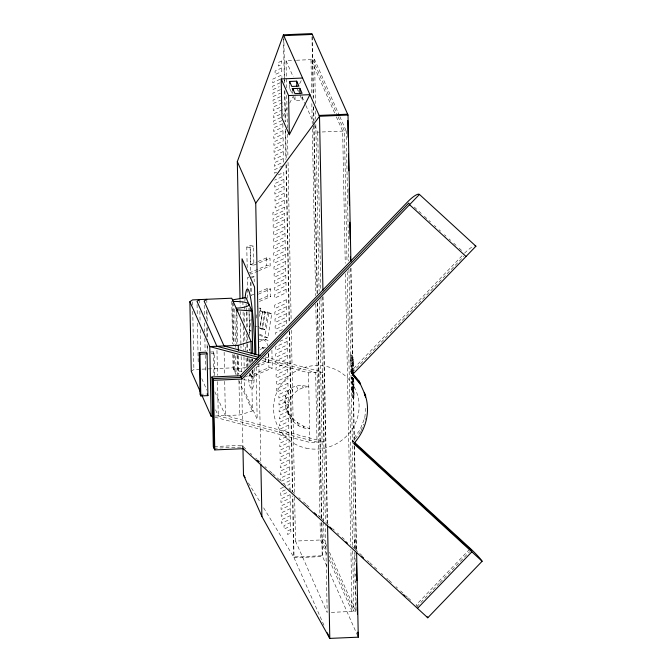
<?xml version="1.0" encoding="UTF-8"?>
<svg xmlns="http://www.w3.org/2000/svg" width="672" height="672" viewBox="0 0 672 672"><rect width="100%" height="100%" fill="white"/><g stroke="black" fill="none" stroke-linecap="round" stroke-linejoin="round"><path stroke-width="0.5" stroke-dasharray="3.36 2.52" d="M249.06 358.63L249.102 364.619M252.479 360.965L252.496 359.041M252.353 361.166L252.395 359.276M350.675 268.338L352.716 372.128L352.783 369.642L352.649 368.827L351.582 368.878L351.481 373.397L351.347 365.492L352.405 365.45L353.312 370.927M351.624 373.901L351.582 368.878M351.834 373.288L351.893 370.768L352.96 370.717L353.111 371.624L351.204 371.717M352.262 371.666L352.405 365.45M352.54 373.355L352.649 368.827M288.666 413.927C284.684 400.999 295.495 387.072 308.792 386.744C272.051 377.32 282.45 429.517 309.616 428.518C298.847 425.368 289.229 417.455 285.466 406.703M360.738 431.5L353.01 441.932L352.271 440.269L359.999 429.836L364.753 417.875L366.089 406.165M251.11 331.279L249.278 330.448L251.135 319.175M256.208 318.1L257.032 313.085M259.535 312.841L259.871 310.808L262.861 311.161L265.474 312.362L262.802 328.6L264.793 329.49L267.658 312.043L264.676 311.69L261.803 329.137L264.793 329.49M259.526 316.445L260.845 308.414L257.216 306.642M261.803 329.137L259.812 328.247L262.483 312.01L259.871 310.808M262.861 311.161L260.19 327.398L257.872 326.483M267.658 312.043L271.748 313.925L267.8 337.907L264.81 337.554L268.758 313.572L264.676 311.69M361.108 430.584L363.661 424.141M351.985 366.601L352.128 355.043L350.902 355.093C349.062 368.264 356.496 371.767 352.128 355.043M282.929 116.248L287.238 107.864M289.64 103.202L292.992 96.676M299.695 83.63L301.619 79.901M351.162 357.941C350.566 364.384 353.38 366.996 351.162 357.941L353.371 357.84M351.893 364.165C354.799 364.434 352.909 359.302 352.38 357.882M351.658 373.019L350.918 371.356L463.84 253.915M352.38 372.263L368.306 355.698M369.029 354.95L389.298 333.866M390.02 333.119L463.848 256.326M469.652 549.276L416.027 605.052A15.817 1.562 43.9 0 1 417.354 606.304M416.758 606.715L439.228 583.346M439.95 582.599L469.661 551.695M191.251 371.322L193.897 369.508L200.004 369.247M259.484 341.712C262.433 339.57 267.254 338.486 269.623 342.023M260.03 349.373L265.566 347.609L262.13 347.206L259.3 347.693M280.098 79.254L272.689 82.698L272.622 79.22L281.879 74.911L281.929 77.524M280.165 82.74L272.756 86.184L272.824 89.662L279.308 86.646M280.3 89.695L272.891 93.139L272.966 96.625L280.367 93.181M280.434 96.659L273.034 100.103L273.101 103.589L280.51 100.145M282.425 102.766L273.168 107.066L273.235 110.544L282.492 106.243M282.559 109.721L273.302 114.03L273.37 117.508L282.635 113.207M280.846 117.55L273.445 120.994L273.512 124.471L281.845 120.599M282.736 165.85L274.403 169.722L274.47 173.2L277.25 171.914M278.242 174.964L283.794 172.376L283.861 175.862L274.604 180.163M282.4 329.641L275.276 332.951L275.344 336.428M279.93 341.326L287.053 338.016L286.986 334.53M281.467 481.118L289.792 477.246L289.724 473.768L280.468 478.069L280.518 480.682M281.534 484.604L289.867 480.732L289.934 484.21L284.374 486.797M283.45 487.225L280.678 488.519L280.627 485.906M285.373 489.846L280.745 491.996L280.812 495.474L290.069 491.173M247.187 267.59L246.784 247.044L250.085 245.641L253.52 246.044L253.89 265.096L250.454 264.692L250.085 245.641M246.784 247.044L250.219 247.447L253.52 246.044M250.454 264.692L257.099 261.878M258.04 261.475L266.574 257.855L270.01 258.258L270.161 265.919L259.064 270.623M253.89 265.096L270.01 258.258M249.161 272.966L266.725 265.516L270.161 265.919M258.14 271.018L250.748 274.159L250.219 247.447M249.035 277.049L247.388 277.746L247.59 288.019M250.824 278.149L254.125 276.755L254.218 281.77M253.907 294.193L251.059 295.394L253.638 295.705M258.644 292.177L267.179 288.557L270.614 288.96L270.766 296.621L258.745 301.728M258.292 294.193L270.614 288.96M259.006 299.754L267.33 296.218L270.766 296.621M257.099 364.921L265.44 361.385L268.867 361.788L268.548 353.17M255.906 367.29L268.867 361.788M249.278 373.884L249.32 375.95L268.901 367.643L272.336 368.046L271.883 349.91M249.32 375.95L252.756 376.354L272.336 368.046M215.208 416.018L239.635 414.968L252.395 411.037L251.622 371.549M259.14 339.805L260.837 339.301L266.381 339.746M233.545 354.942L233.831 369.491L246.38 367.382M286.583 87.965L286.045 60.698L295.394 60.295M296.436 60.245L314.546 59.472L339.461 115.693M289.632 84.454L289.708 88.427L291.749 88.343M293.252 96.415L295.092 100.565L302.215 100.262L302.14 96.281M314.756 125.496L317.713 132.166L346.214 130.939L348.776 260.996M210.428 352.01L213.486 351.884L214.217 353.548L214.654 375.472M211.168 353.674L214.217 353.548M351.985 359.797L353.203 359.747M202.045 369.163L206.111 368.987M208.152 368.903L233.083 367.828L236.057 374.48L235.687 355.774M351.716 369.684L352.783 369.642M262.164 360.503L308.524 372.826L322.77 372.212L324.139 441.832L309.893 442.445L215.166 417.262M353.464 371.843L352.397 371.885L351.347 365.492M351.347 377.244L352.573 377.194L353.808 379.974L353.968 388.24L352.741 388.298C352.926 384.468 351.674 380.957 351.347 377.244C353.699 383.762 352.901 390.995 354.152 397.748L352.934 397.799C353.111 393.977 351.859 390.466 351.54 386.753L352.758 386.694L353.993 389.483L354.152 397.748M352.254 378.269L353.312 378.218M351.397 379.613L352.615 379.562L353.64 381.872L353.968 388.24M352.582 380.024L353.808 379.974M352.422 381.923L353.64 381.872M200.054 394.262L206.161 394.002M352.531 387.82L353.758 387.769M351.582 389.122L352.808 389.071M351.54 386.753L352.766 389.533L353.993 389.483M352.607 391.432L353.825 391.381M352.724 397.328L353.942 397.278M214.326 446.544L241.802 445.36L247.204 450.307M214.04 448.249L242.542 447.023M294.63 497.011L295.495 541.061L323.996 539.834L326.953 546.504M326.777 566.068L322.199 555.736L293.698 556.962L263.13 507.024M331.321 612.352L355.664 611.302L354.514 552.569M353.212 366.551L352.212 359.377M243.247 379.814L253.243 380.512L253.016 369.088M251.546 276.452L254.125 276.755M258.854 308.179L260.845 308.414M262.483 312.01L265.474 312.362M268.758 313.572L271.748 313.925M254.89 326.13L256.88 326.365M259.812 328.247L262.802 328.6M249.278 330.448L251.269 330.683M265.331 356.941L322.77 372.212M263.248 358.588L315.647 372.515L317.016 442.134L218.266 415.884L214.88 408.248M214.864 391.835L225.389 415.582L324.139 441.832M262.13 347.206L264.062 348.575M353.119 364.115L352.405 358.949M262.945 339.343L266.188 341.62L267.851 345.643M259.577 334.144L267.8 337.907M259.333 335.042L264.81 337.554M414.271 207.06L418.135 210.605M418.916 211.319L421.235 213.444M424.326 216.283L428.198 219.828M428.971 220.534L430.517 221.953M434.389 225.498L435.935 226.918M439.026 229.757L440.58 231.176M444.444 234.721L445.99 236.141M449.089 238.972L450.635 240.391M453.734 243.23L456.053 245.356M459.144 248.195L463.016 251.74M352.271 440.269L353.816 441.689M250.286 453.138L251.824 454.549M255.679 458.086L257.225 459.497M257.998 460.202L261.845 463.73M264.928 466.561L266.473 467.972M269.556 470.803L271.866 472.92M272.639 473.626L276.494 477.162M277.267 477.868L281.123 481.396M284.206 484.226L285.743 485.638M288.826 488.468L291.144 490.585M291.908 491.291L295.764 494.827M298.847 497.65L300.392 499.061M303.475 501.892L305.785 504.008M306.558 504.714L310.414 508.25M318.125 515.315L320.435 517.432M321.208 518.146L325.063 521.674M325.828 522.379L329.683 525.916M332.766 528.738L334.312 530.158M337.394 532.98L338.94 534.391M342.023 537.222L344.333 539.339M352.044 546.403L354.354 548.528M355.127 549.234L358.982 552.762M359.747 553.476L362.065 555.593M367.458 560.54L369.004 561.952M369.768 562.657L373.624 566.194M374.396 566.899L378.252 570.427M381.335 573.258L382.872 574.669M386.728 578.206L388.273 579.617M389.046 580.322L392.902 583.859M395.984 586.681L397.522 588.092M400.604 590.923L402.923 593.04M406.006 595.871L407.543 597.282M408.316 597.988L412.171 601.524M350.918 371.356L352.17 372.859M248.396 482.95L260.408 502.564M238.812 380.646L252.395 411.037M339.881 116.642L346.214 130.939M312.766 59.548L337.68 115.769M338.1 116.726L344.434 131.015L347.012 262.122M334.631 112.988L310.985 59.623L311.682 95.281M336.319 116.802L342.653 131.09L345.248 263.248M286.045 60.698L293.227 76.894M302.089 96.902L305.466 104.53M305.894 105.479L314.336 124.538M296.839 88.124L298.679 92.282M300.006 95.273L302.215 100.262M289.708 88.427L291.917 93.416L291.883 91.426M350.902 355.093L352.145 357.899M364.753 417.875L365.492 419.538M302.417 385.762L303.274 387.694M296.503 386.266L298.166 390.004M291.455 388.223L293.798 393.515M303.215 426.107L304.072 428.047M287.616 391.507L290.489 397.984M297.217 422.436L298.872 426.182M285.256 395.892L288.456 403.116M292.043 417.757L294.386 423.049M284.516 401.075L287.834 408.551M288.028 412.39L290.9 418.866M329.49 552.224L355.664 611.302M250.295 373.867L253.243 380.512M322.216 539.918L326.861 550.393M329.398 556.114L353.884 611.386L352.691 550.553M326.768 554.282L320.435 539.994L320.082 522.161M329.305 560.003L352.103 611.461L350.885 549.578M330.145 573.661L357.916 636.35M233.831 369.491L234.57 371.154A14.33 3.368 -1.1 0 1 244.348 371.574M295.495 541.061L327.172 612.528L325.458 525.479M323.946 625.22L293.698 556.962L292.505 496.146M241.802 445.36L243.281 448.686M201.76 378.647L206.842 390.104M351.893 370.768L352.052 371.675M351.028 268.12L353.044 370.868M353.195 378.202L354.404 440.068M354.53 446.359L356.572 550.158M352.842 378.42L354.06 440.286M354.161 445.528L356.227 550.368M352.573 377.194L352.615 379.562M352.766 389.533L352.934 397.799M348.936 269.388L354.43 548.377M347.197 271.564L352.607 546.353M345.458 273.731L350.801 545.378M323.064 296.596L327.516 523.068M322.711 296.814L327.172 523.286M317.713 132.166L320.83 290.539M320.972 297.881L325.374 521.279M314.546 59.472L315.412 103.522M315.554 110.863L315.722 119.255M315.823 124.496L319.108 291.262M319.292 300.703L323.627 520.96M323.644 522.01L323.996 539.834M312.329 36.532L313.572 99.439M313.69 106.747L314 121.456M314.059 125.622L317.386 294.487M317.57 302.837L321.804 518.935M321.905 523.018L322.568 556.567L294.067 557.794L292.849 495.928M311.984 36.742L313.186 97.558M313.37 106.991L313.639 120.624M313.74 125.866L317.041 293.622M317.226 303.055L321.451 517.994M321.535 522.186L322.199 555.736M311.85 103.673L312.236 123.606M312.346 128.848L315.622 295.613M315.79 304.004L319.981 516.919M308.524 372.826L309.893 442.445M298.99 90.124L299.023 92.114M295.008 96.592L295.092 100.565M292.799 91.602L292.841 93.593M286.726 95.306L287.364 127.823M287.49 134.114L287.944 157.189M288.044 162.431L291.161 320.804M291.346 330.246L294.613 495.961M283.811 36.7L284.718 82.832M284.886 91.224L285.482 121.632M285.667 131.065L286.23 159.373M286.331 164.615L289.447 322.938M289.607 331.321L292.765 491.736M283.508 39.018L284.29 78.859M284.315 79.909L284.374 83.051M284.516 90.392L285.138 121.842M285.281 129.184L285.877 159.592M285.986 164.833L289.078 322.106M289.262 331.54L292.421 491.954M290.002 487.696L290.035 489.434M268.624 353.64L268.901 367.643M266.574 257.855L266.725 265.516M267.179 288.557L267.33 296.218M265.364 357.941L265.44 361.385M258.888 363.502L260.845 463.042M256.15 367.248L257.174 419.32L244.65 391.07L244.406 378.571M250.908 282.265L251.11 292.538M252.638 370.171L252.756 376.354M250.807 282.366L251.042 294.395M252.118 359.108L252.16 361.192M252.336 370.541L252.504 378.848M251.378 359.083L251.437 362.2M249.018 308.398L249.547 335.42L249.001 308.406M249.858 351.002L249.816 348.928L249.841 351.002M247.607 289.052L247.817 299.326M246.96 311.732L247.304 329.398M247.447 336.672L247.573 342.905M247.59 343.938L247.733 351.212M247.859 357.454L248.027 365.761M246.103 303.836L246.162 306.953M246.179 307.994L246.246 311.111M246.263 312.144L246.574 327.734M246.691 333.967L246.876 343.316M246.901 344.358L247.044 351.632M247.162 357.865L247.346 367.214M242.886 301.493L242.97 305.659M243.096 311.909L243.272 321.283M243.382 326.491L243.684 342.115M243.709 343.157L243.852 350.448M243.97 356.698L244.222 369.197M240.038 299.947L240.164 306.23M240.265 311.472L240.332 314.614M240.492 322.997L240.929 344.996M240.946 346.046L240.988 348.146M241.156 356.521L241.483 373.288M241.626 380.621L242.945 447.678M238.468 355.74L238.837 374.447M238.963 380.68L239.635 414.968M236.989 315.042L237.56 344.131M237.787 355.564L238.148 374.27M236.25 312.337L236.863 344.551M237.09 354.942L237.493 376.765M234.772 309.011L235.528 347.458M233.218 302.576L234.041 344.14M234.242 354.53L234.57 371.154M232.529 302.988L233.344 344.551M231.773 301.325L232.613 343.93M232.823 354.32L233.083 367.828M224.137 352.195L224.591 375.06M224.708 381.293L225.389 415.582M216.972 350.423L217.468 375.362M217.585 381.595L218.266 415.884M213.486 351.884L213.956 375.9M206.783 299.284L206.884 304.475M207.026 311.749L207.211 321.098M207.329 327.34L207.572 339.805M207.698 346.038L207.824 352.271M206.422 310.229L206.59 318.545M206.766 327.894L206.951 337.243M207.094 344.518L207.22 350.759M204.212 305.248L204.397 314.597M204.557 322.913L204.742 332.262M204.868 338.495L205.111 350.96M205.195 355.118L205.498 370.709M199.651 299.586L199.735 303.744M199.878 311.018L200.08 321.409M200.248 329.717L200.676 351.54M197.064 304.508L197.249 313.866M197.434 323.215L198.232 363.737M192.57 301.972L192.629 305.088M192.755 311.321L193.897 369.508M464.562 253.159A15.817 3.696 -47.5 0 1 473.626 246.254M249.438 373.027A14.33 3.368 -1.1 0 1 244.457 377.051M254.755 367.97A50.148 4.788 87.5 0 1 247.859 375.446M246.868 367.475A50.148 4.788 87.5 0 1 245.935 357.47M245.423 350.44A50.148 4.788 87.5 0 1 245.129 345.45M244.877 340.435A50.148 4.788 87.5 0 1 244.549 331.372M244.381 322.19A50.148 4.788 87.5 0 1 244.465 310.145M244.49 309.179A50.148 4.788 87.5 0 1 244.591 306.373M244.86 301.224A50.148 4.788 87.5 0 1 245.011 299.141M355.211 548.898A5.729 0.546 87.5 0 1 354.69 539.927A5.729 0.546 87.5 0 1 355.597 540.868A5.729 0.546 87.5 0 1 355.648 549.352M355.32 561.565A5.729 0.546 87.5 0 1 355.026 552.527M356.135 595.846A5.729 0.546 87.5 0 1 355.58 588.084A5.729 0.546 87.5 0 1 356.227 585.774M356.168 610.436A5.729 0.546 87.5 0 1 356.118 601.952M356.16 582.624A5.729 0.546 87.5 0 1 355.706 581.062M355.312 575.568A5.729 0.546 87.5 0 1 355.303 574.174M281.602 60.992L278.267 62.546L278.334 66.024L281.669 64.47L281.602 60.992M281.744 67.956L275.058 71.056L275.134 74.542L281.812 71.434L281.744 67.956M282.836 123.648L273.58 127.949L273.647 131.435L282.904 127.126L282.836 123.648M282.971 130.612L273.714 134.912L273.781 138.398L283.038 134.089L282.971 130.612M283.114 137.575L273.857 141.876L273.924 145.354L283.181 141.053L283.114 137.575M283.248 144.53L273.991 148.84L274.058 152.317L283.315 148.016L283.248 144.53M283.382 151.494L274.126 155.795L274.193 159.281L283.45 154.972L283.382 151.494M283.525 158.458L274.26 162.758L274.336 166.244L283.592 161.935L283.525 158.458M283.928 179.34L274.672 183.649L274.747 187.127L284.004 182.826L283.928 179.34M284.071 186.304L274.814 190.604L274.882 194.09L284.138 189.781L284.071 186.304M284.206 193.267L274.949 197.568L275.016 201.054L284.273 196.745L284.206 193.267M284.34 200.231L275.083 204.532L275.15 208.009L284.416 203.708L284.34 200.231M284.483 207.186L272.908 212.57L272.966 215.687L284.542 210.311L284.483 207.186M284.6 213.427L273.034 218.803L273.092 221.92L284.668 216.544L284.6 213.427M284.726 219.66L273.151 225.044L273.218 228.522L284.794 223.146L284.726 219.66M284.861 226.624L273.294 232L273.361 235.486L284.928 230.101L284.861 226.624M285.004 233.587L273.428 238.963L273.496 242.449L285.071 237.065L285.004 233.587M285.138 240.551L273.563 245.927L273.63 249.404L285.205 244.028L285.138 240.551M285.272 247.506L273.706 252.89L273.773 256.368L285.34 250.992L285.272 247.506M285.407 254.47L273.84 259.854L273.907 263.332L285.482 257.947L285.407 254.47M285.55 261.433L273.974 266.809L274.042 270.295L285.617 264.911L285.55 261.433M285.684 268.397L274.109 273.773L274.184 277.259L285.751 271.874L285.684 268.397M285.818 275.352L274.252 280.736L274.319 284.214L285.894 278.838L285.818 275.352M285.961 282.316L274.386 287.7L274.453 291.178L286.028 285.802L285.961 282.316M286.096 289.279L274.52 294.664L274.596 298.141L286.163 292.757L286.096 289.279M286.306 299.72L274.73 305.105L274.798 308.582L286.373 303.206L286.306 299.72M286.44 306.684L274.865 312.06L274.932 315.546L286.507 310.162L286.44 306.684M286.574 313.648L275.008 319.024L275.075 322.51L286.642 317.125L286.574 313.648M286.709 320.611L275.142 325.987L275.209 329.465L286.784 324.089L286.709 320.611M287.12 341.494L275.554 346.87L275.621 350.356L287.196 344.971L287.12 341.494M287.263 348.457L275.688 353.833L275.755 357.319L287.33 351.935L287.263 348.457M287.398 355.421L275.822 360.797L275.898 364.274L287.465 358.898L287.398 355.421M287.532 362.376L275.965 367.76L276.032 371.238L287.599 365.862L287.532 362.376M287.675 369.34L276.1 374.724L276.167 378.202L287.742 372.826L287.675 369.34M287.809 376.303L276.234 381.679L276.301 385.165L287.876 379.781L287.809 376.303M287.944 383.267L276.377 388.643L276.444 392.129L288.011 386.744L287.944 383.267M288.086 390.222L278.821 394.531L278.897 398.009L288.154 393.708L288.086 390.222M288.221 397.186L278.964 401.495L279.031 404.972L288.288 400.672L288.221 397.186M288.355 404.149L279.098 408.45L279.166 411.936L288.422 407.627L288.355 404.149M288.49 411.113L279.233 415.414L279.308 418.9L288.565 414.59L288.49 411.113M288.632 418.076L279.376 422.377L279.443 425.855L288.7 421.554L288.632 418.076M288.767 425.032L279.51 429.341L279.577 432.818L288.834 428.518L288.767 425.032M288.901 431.995L279.644 436.304L279.712 439.782L288.977 435.481L288.901 431.995M289.044 438.959L279.787 443.26L279.854 446.746L289.111 442.436L289.044 438.959M289.178 445.922L279.922 450.223L279.989 453.709L289.246 449.4L289.178 445.922M289.313 452.886L280.056 457.187L280.123 460.664L289.38 456.364L289.313 452.886M289.456 459.841L280.199 464.15L280.266 467.628L289.523 463.327L289.456 459.841M289.59 466.805L280.333 471.114L280.4 474.592L289.657 470.291L289.59 466.805M290.136 494.651L280.879 498.96L280.946 502.438L290.203 498.137L290.136 494.651M290.27 501.614L281.014 505.915L281.089 509.401L290.346 505.1L290.27 501.614M290.413 508.578L281.156 512.879L281.224 516.365L290.48 512.056L290.413 508.578M290.548 515.542L281.291 519.842L281.358 523.32L290.615 519.019L290.548 515.542M290.682 522.497L284.004 525.605L284.08 529.091L290.758 525.983L290.682 522.497M290.825 529.46L287.482 531.014L287.549 534.492L290.892 532.946L290.825 529.46M250.102 363.468L250.001 358.277L250.093 363.476M306.062 448.148A42.983 41.58 -23.9 0 0 357.412 394.741A42.983 41.58 -23.9 0 0 285.524 379.084A42.983 41.58 -23.9 0 0 306.062 448.148"/><path stroke-width="1.01" d="M353.38 375.488L353.438 372.75M240.022 298.897L237.317 161.641L283.424 34.826L311.926 33.6L348.012 115.038L350.902 261.828M281.198 78.952L281.971 118.112L289.338 134.736L309.935 94.66L288.565 95.575L281.198 78.952L302.576 78.036M258.745 356.168L255.73 203.188L319.511 116.264L348.012 115.038M354.589 442.394L470.375 548.528A15.817 1.562 43.9 0 1 482.118 561.263L427.77 617.786L243.281 448.686L214.78 449.912L213.31 446.586L211.94 376.967L240.433 375.749L408.08 201.39A15.817 3.696 -47.5 0 1 419.437 194.435L475.919 246.204L352.388 374.682L360.52 384.434L359.041 381.108L352.792 373.607M211.94 376.967L213.41 380.293L241.912 379.067L419.437 194.435M417.497 608.378L471.845 551.846L471.114 550.183L353.783 442.646M200.558 392.322L191.251 371.322L189.882 301.703L192.528 299.897L231.714 298.208L251.026 341.418L251.278 353.884M199.651 299.586L197.005 301.392L216.896 346.273L258.208 357.252M206.783 299.284L204.128 301.09L224.02 345.962L260.291 355.606M189.882 301.703L209.765 346.576L238.266 345.349L251.026 341.418M283.794 35.65L312.295 34.432M289.573 81.472L296.696 81.161L298.906 86.15L291.782 86.453L289.573 81.472L289.615 83.454M292.74 88.62L299.872 88.318L302.081 93.299L294.949 93.61L292.74 88.62L292.782 90.611M319.141 115.433L347.642 114.206M199.231 352.498L206.363 352.187L207.094 353.85L207.917 395.623L200.794 395.926L200.054 394.262L199.231 352.498L199.97 354.152L200.794 395.926M199.97 354.152L207.094 353.85M356.614 552.25L358.285 637.174L329.792 638.4L261.895 516.474L243.482 474.919L242.97 448.728M251.866 310.892L245.977 297.604L232.462 299.872L233.201 301.535A14.33 3.368 -1.1 0 1 248.934 304.248A14.33 3.368 -1.1 0 1 236.158 308.179L236.88 309.842L251.866 310.892L252.706 353.497M257.132 359.167L209.765 346.576L211.134 416.195L213.15 416.732M466.032 256.486L409.55 204.708L408.82 203.053L241.172 377.404L212.671 378.63L214.04 448.249M482.118 561.263L353.749 443.596C366.156 430.223 371.448 409.777 364.258 392.65L364.703 395.539M257.191 460.454L258.728 461.866M314.236 512.736L316.546 514.861M329.65 526.873L331.96 528.99M345.836 541.708L347.382 543.119M362.032 556.55L363.569 557.962M403.654 594.703L405.199 596.114M352.279 373.766L359.78 382.771M243.482 474.919L245.12 477.599M359.041 381.108L365.728 395.968M283.424 34.826L319.511 116.264L322.938 290.312M237.317 161.641L255.73 203.188M358.285 637.174L357.84 632.15M240.433 375.749L241.912 379.067M327.314 632.822L329.792 638.4L327.558 525.168M207.178 393.96L207.917 395.623M201.827 395.186L211.134 416.195M364.997 394.313L365.442 397.202M353.086 372.96L353.128 375.06M347.768 120.498L348.096 137.273M348.432 154.048L348.76 170.822M349.112 188.647L349.44 205.422M349.768 222.205L350.095 238.98M350.448 256.805L350.532 260.996M356.496 564.001L356.824 580.776M357.176 598.601L357.487 614.326M299.872 88.318L299.964 93.29M296.696 81.161L296.797 86.134M288.565 95.575L289.338 134.736M260.87 464.083L261.895 516.474M255.898 354.749L254.57 287.045L242.046 258.796L242.827 298.368M251.135 309.238L251.177 311.312M238.266 345.349L238.367 350.549M236.88 309.842L236.922 311.926M213.41 380.293L214.78 449.912M475.037 245.91A15.817 3.696 -47.5 0 1 475.919 246.204M426.863 616.468A15.817 1.562 43.9 0 1 427.77 617.786M245.104 298.166A50.148 4.788 87.5 0 1 250.748 298.813A50.148 4.788 87.5 0 1 254.831 354.883"/></g></svg>
